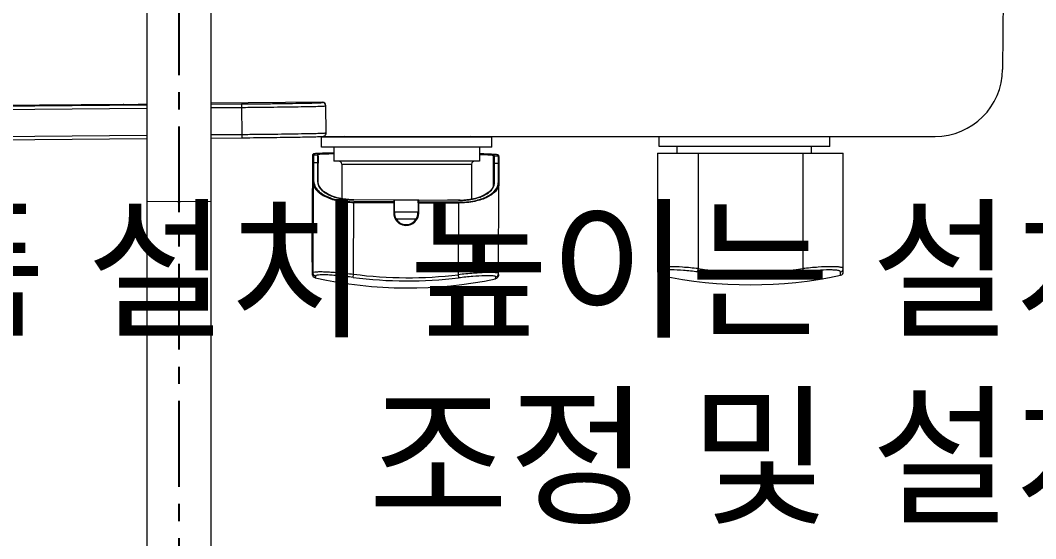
# Model space of a CAD drawing. Header units: millimetres. Extents: x 5438 to 6032, y -2661 to -1821.
# Drawn here: x 5611.4 to 5686.6, y -1952.2 to -1913.8 of the extents above; entities that cross this region are included whole.
import ezdxf

# ---------------------------------------------------------------- set-up
doc = ezdxf.new("R2010")
doc.units = ezdxf.units.MM
doc.header["$LTSCALE"] = 0.1
doc.linetypes.add('CENTERX2', pattern=[101.6, 63.5, -12.7, 12.7, -12.7])
doc.layers.get('0').update_dxf_attribs({"lineweight": 15})
doc.layers.add('CENTER', color=1, linetype='CENTERX2')
doc.layers.add('DIM', color=3, linetype='Continuous', lineweight=9)
doc.styles.get("Standard").update_dxf_attribs({"font": 'arial.ttf'})

msp = doc.modelspace()

# ---------------------------------------------------------------- linework, layer by layer
at = {"color": 7, "linetype": 'Continuous'}
for p, q in [((5684.3878, -1884.8685), (5684.1038, -1917.4122)), ((5620.7628, -1901.4085), (5620.7628, -1989.6033)), ((5625.5128, -1989.6033), (5625.5128, -1901.4085)), ((5619.0098, -1920.0057), (5572.2616, -1920.4136)), ((5572.2616, -1920.4529), (5620.7628, -1920.0296)), ((5572.2638, -1920.705), (5620.7628, -1920.2818)), ((5619.0568, -1920.0052), (5619.0098, -1920.0057)), ((5633.7593, -1919.8316), (5625.5128, -1919.9035)), ((5625.5128, -1919.9882), (5627.7595, -1919.9686)), ((5625.5128, -1920.2404), (5627.7617, -1920.2207)), ((5627.7595, -1919.9686), (5627.7813, -1922.4684)), ((5633.7593, -1919.8638), (5633.7593, -1919.8316)), ((5634.0114, -1920.1116), (5634.0114, -1920.0794)), ((5634.0289, -1922.1115), (5634.0114, -1920.1116)), ((5572.2812, -1922.7049), (5620.7628, -1922.2818)), ((5572.2834, -1922.9527), (5620.7628, -1922.5296)), ((5625.5128, -1922.2404), (5627.7791, -1922.2206)), ((5625.5128, -1922.4882), (5627.7813, -1922.4684)), ((5633.6749, -1923.1569), (5633.6749, -1922.4069)), ((5633.675, -1922.4069), (5646.2999, -1922.4069)), ((5633.7671, -1922.3685), (5679.104, -1922.3685)), ((5634.0289, -1922.1115), (5634.0289, -1922.1137)), ((5635.0578, -1922.3685), (5635.1344, -1922.4069)), ((5635.4901, -1922.4069), (5635.4184, -1922.3685)), ((5643.0353, -1922.4069), (5644.5473, -1922.3685)), ((5644.7611, -1922.4069), (5644.6845, -1922.3685)), ((5646.2999, -1923.1569), (5646.2999, -1922.4069)), ((5658.6749, -1923.1215), (5658.6749, -1922.3715)), ((5660.424, -1922.3715), (5660.4184, -1922.3685)), ((5667.4378, -1922.3715), (5667.6325, -1922.3685)), ((5669.6904, -1922.3715), (5669.6845, -1922.3685)), ((5671.2999, -1923.1215), (5671.2999, -1922.3715)), ((5646.2999, -1923.1569), (5633.675, -1923.1569)), ((5634.5904, -1923.1569), (5634.5904, -1924.2069)), ((5645.3845, -1923.1569), (5645.3845, -1924.2069)), ((5671.2999, -1923.1215), (5658.6749, -1923.1215)), ((5660.0099, -1923.6047), (5660.0099, -1923.1215)), ((5669.965, -1923.6047), (5669.965, -1923.1215)), ((5633.0193, -1928.6812), (5633.045, -1923.7249)), ((5633.0566, -1923.692), (5633.045, -1923.7249)), ((5633.045, -1923.7254), (5633.0537, -1923.6975)), ((5633.045, -1923.7249), (5633.045, -1923.7254)), ((5633.045, -1923.7254), (5633.0582, -1923.8099)), ((5633.0537, -1923.6975), (5633.0953, -1923.6756)), ((5633.074, -1923.6772), (5633.0566, -1923.692)), ((5633.0658, -1924.3374), (5633.0582, -1923.8099)), ((5633.1463, -1923.6581), (5633.074, -1923.6772)), ((5633.1085, -1923.7602), (5633.0953, -1923.6756)), ((5633.3835, -1923.7616), (5633.1085, -1923.7602)), ((5633.1162, -1924.293), (5633.1085, -1923.7602)), ((5633.3376, -1923.6405), (5633.1463, -1923.6581)), ((5633.3703, -1923.677), (5633.3835, -1923.7616)), ((5633.3703, -1923.677), (5633.4194, -1923.7193)), ((5633.3835, -1923.7616), (5633.3911, -1924.2944)), ((5633.4326, -1923.8038), (5633.3835, -1923.7616)), ((5633.4326, -1923.8038), (5633.4194, -1923.7193)), ((5633.4596, -1923.7132), (5633.42, -1923.7266)), ((5634.5893, -1923.6045), (5633.4228, -1923.6355)), ((5633.4326, -1923.8038), (5633.4408, -1924.3388)), ((5633.7633, -1923.6215), (5633.4862, -1923.6324)), ((5633.7861, -1923.6208), (5633.7633, -1923.6215)), ((5634.1746, -1923.6111), (5634.1123, -1923.6124)), ((5634.5774, -1923.6047), (5634.5056, -1923.6056)), ((5634.5889, -1923.6046), (5634.5774, -1923.6047)), ((5646.4123, -1923.7011), (5645.3877, -1923.6616)), ((5645.7097, -1923.6706), (5645.6439, -1923.6686)), ((5646.0574, -1923.6831), (5646.0381, -1923.6823)), ((5646.408, -1926.06), (5646.4197, -1923.7924)), ((5646.4197, -1923.7924), (5646.4329, -1923.877)), ((5646.4405, -1924.4045), (5646.4329, -1923.877)), ((5646.4831, -1923.8272), (5646.4699, -1923.7427)), ((5646.7581, -1923.8286), (5646.4831, -1923.8272)), ((5646.4908, -1924.3601), (5646.4831, -1923.8272)), ((5646.691, -1923.7265), (5646.498, -1923.707)), ((5646.7153, -1923.7306), (5646.691, -1923.7265)), ((5646.7449, -1923.7441), (5646.7581, -1923.8286)), ((5646.7449, -1923.7441), (5646.7813, -1923.76)), ((5646.8072, -1923.8709), (5646.7581, -1923.8286)), ((5646.7581, -1923.8286), (5646.7658, -1924.3615)), ((5646.7813, -1923.76), (5646.794, -1923.7863)), ((5646.7941, -1923.7863), (5646.8073, -1923.8709)), ((5646.8073, -1923.8709), (5646.8155, -1924.4059)), ((5658.5607, -1923.6047), (5672.3107, -1923.6047)), ((5658.5607, -1923.6047), (5658.5607, -1932.4029)), ((5661.5607, -1923.6047), (5661.5607, -1932.1594)), ((5669.3107, -1923.6047), (5669.3107, -1932.1597)), ((5672.3107, -1932.4035), (5672.3107, -1923.6047)), ((5633.0727, -1925.7739), (5633.0658, -1924.3374)), ((5633.1234, -1925.7291), (5633.1164, -1924.293)), ((5633.1164, -1924.293), (5633.3911, -1924.2944)), ((5633.3911, -1924.2944), (5633.398, -1925.7305)), ((5633.4477, -1925.7749), (5633.4408, -1924.3388)), ((5645.3845, -1924.2069), (5634.5904, -1924.2069)), ((5635.183, -1924.4186), (5635.183, -1926.9819)), ((5635.183, -1924.4186), (5644.7919, -1924.4186)), ((5644.7919, -1924.4186), (5644.7919, -1927.0161)), ((5646.4473, -1925.841), (5646.4405, -1924.4045)), ((5646.4977, -1925.7961), (5646.4908, -1924.3601)), ((5646.4908, -1924.3601), (5646.7656, -1924.3615)), ((5646.7656, -1924.3615), (5646.7723, -1925.7975)), ((5646.8155, -1924.4059), (5646.8223, -1925.8419)), ((5633.0727, -1925.7739), (5633.0381, -1932.4622)), ((5646.8085, -1925.8113), (5646.7724, -1925.7975)), ((5646.7878, -1932.5305), (5646.8223, -1925.85)), ((5646.8223, -1925.8419), (5646.8188, -1925.8258)), ((5646.8223, -1925.8428), (5646.8223, -1925.8502)), ((5639.0304, -1927.0819), (5636.0792, -1927.0671)), ((5639.0304, -1927.0874), (5636.0793, -1927.0726)), ((5639.0304, -1927.0819), (5639.0304, -1927.0872)), ((5639.0304, -1927.0872), (5639.0572, -1927.0945)), ((5639.0304, -1927.0874), (5639.0311, -1927.2237)), ((5639.0572, -1927.0945), (5639.0768, -1927.1158)), ((5640.8355, -1927.1018), (5639.069, -1927.1018)), ((5639.0808, -1927.2682), (5639.0801, -1927.1316)), ((5640.8298, -1927.1394), (5640.8291, -1927.2775)), ((5640.83, -1927.1184), (5640.8299, -1927.1251)), ((5640.8575, -1927.0909), (5640.83, -1927.1184)), ((5640.8307, -1927.2775), (5640.83, -1927.1184)), ((5640.8804, -1927.0965), (5640.8575, -1927.0909)), ((5643.829, -1927.1059), (5640.8579, -1927.091)), ((5640.8811, -1927.2329), (5640.8804, -1927.0966)), ((5643.8291, -1927.1115), (5640.8804, -1927.0966)), ((5643.9581, -1927.1018), (5643.0049, -1927.1018)), ((5644.2215, -1927.0934), (5643.8289, -1927.1059)), ((5643.8887, -1927.1117), (5643.8291, -1927.1115)), ((5620.7628, -1927.1711), (5623.0251, -1927.1918)), ((5623.0251, -1927.1918), (5623.2505, -1927.1918)), ((5623.2505, -1927.1918), (5625.5128, -1927.1711)), ((5636.0524, -1932.569), (5636.0798, -1927.2552)), ((5636.0798, -1927.2552), (5636.08, -1927.2171)), ((5636.0798, -1927.2552), (5639.031, -1927.27)), ((5639.0311, -1927.2237), (5636.0799, -1927.2088)), ((5639.031, -1927.27), (5639.0271, -1928.0319)), ((5639.031, -1927.27), (5639.0808, -1927.2687)), ((5639.0768, -1928.0306), (5639.0808, -1927.2687)), ((5640.8307, -1927.2775), (5640.8268, -1928.0394)), ((5640.8307, -1927.2775), (5640.881, -1927.2792)), ((5640.877, -1928.0412), (5640.881, -1927.2792)), ((5640.881, -1927.2792), (5640.8812, -1927.2414)), ((5640.881, -1927.2792), (5643.8296, -1927.294)), ((5643.8268, -1927.2477), (5640.8811, -1927.2329)), ((5643.8296, -1927.294), (5643.8022, -1932.6082)), ((5639.0768, -1928.0306), (5639.0271, -1928.0319)), ((5639.0768, -1928.0306), (5639.0874, -1928.1706)), ((5640.8271, -1927.9743), (5639.0771, -1927.9743)), ((5639.1973, -1928.4695), (5640.6981, -1928.4771)), ((5639.1973, -1928.4695), (5639.1978, -1928.4726)), ((5640.6983, -1928.4786), (5640.6981, -1928.4771)), ((5640.877, -1928.0412), (5640.8268, -1928.0394)), ((5633.0008, -1929.9775), (5633.0178, -1928.8123)), ((5633.0116, -1929.3077), (5633.0071, -1929.6249)), ((5633.0116, -1929.3077), (5633.0195, -1928.673)), ((5633.0178, -1928.8123), (5633.0194, -1928.6813)), ((5633.0195, -1928.673), (5633.0194, -1928.6725)), ((5632.9827, -1931.0161), (5632.9878, -1930.019)), ((5632.9993, -1929.9449), (5632.9878, -1930.019)), ((5632.9878, -1930.019), (5632.9878, -1930.0194)), ((5632.9878, -1930.0194), (5632.9962, -1930.0732)), ((5632.9962, -1930.0732), (5633.0002, -1930.0016)), ((5633.0001, -1930.001), (5632.9984, -1930.0491)), ((5633.0039, -1929.8241), (5633.0016, -1929.9401)), ((5633.0071, -1929.6249), (5633.0039, -1929.8241)), ((5632.9827, -1931.0117), (5632.9827, -1931.0198)), ((5633.0062, -1932.3953), (5632.9827, -1931.0198)), ((5633.0124, -1932.5311), (5633.0062, -1932.3953)), ((5658.7583, -1932.4018), (5658.7579, -1932.6472)), ((5661.5301, -1932.4019), (5661.5607, -1932.1594)), ((5669.3107, -1932.1597), (5669.3413, -1932.4022)), ((5672.1135, -1932.6478), (5672.1131, -1932.4023)), ((5633.2346, -1932.7065), (5633.2187, -1932.847)), ((5636.0196, -1932.8052), (5636.0524, -1932.569)), ((5643.8022, -1932.6082), (5643.8306, -1932.8447)), ((5646.5745, -1932.9145), (5646.589, -1932.774)), ((5646.7874, -1932.5445), (5646.7878, -1932.5304))]:
    msp.add_line(p, q, dxfattribs=at)
for points in [[(5636.0794, -1927.0671), (5635.6961, -1927.0513), (5635.2629, -1926.999), (5634.8481, -1926.9104), (5634.4642, -1926.7866), (5634.1245, -1926.63), (5633.8413, -1926.4442), (5633.6271, -1926.2341), (5633.4932, -1926.007), (5633.4477, -1925.7749)], [(5646.4473, -1925.841), (5646.4101, -1926.0561), (5646.2836, -1926.2838), (5646.0747, -1926.4943), (5645.7949, -1926.68), (5645.4571, -1926.8356), (5645.0737, -1926.9577), (5644.6575, -1927.044), (5644.2215, -1927.0934)], [(5633.0016, -1929.9401), (5633.0005, -1929.988), (5633.0001, -1930.001)]]:
    msp.add_lwpolyline(points, dxfattribs=at)
for centre, radius, start, end in [((5679.104, -1917.3685), 5, 270, 359.5), ((5617.0935, -1684.7661), 235.2474, 270.466735, 270.894001), ((5617.1161, -1686.2877), 233.7256, 270.475744, 270.894886), ((5633.7615, -1920.0815), 0.25, 0.50112, 90.501066), ((5633.7615, -1920.1138), 0.25, 0.50112, 90.501066), ((5621.8877, -494.2), 1428.3192, 270.7185708, 270.8321901), ((5669.2454, -1917.2203), 5.1571, 272.734932, 273.355549), ((5633.8351, -1931.3532), 7.7287, 93.058221, 93.69093), ((5634.8447, -1958.2255), 34.6209, 91.212192, 91.752174), ((5635.1836, -1974.5751), 50.974, 90.762142, 91.134265), ((5644.1176, -1975.1826), 51.5366, 88.302814, 88.585728), ((5644.7037, -1956.4694), 32.8142, 87.669435, 88.243184), ((5645.3598, -1940.9735), 17.3044, 86.750705, 87.689421), ((5645.912, -1931.6146), 7.9293, 85.761508, 86.382649), ((5634.9713, -1924.4186), 0.2116, 0.000018, 90.000026), ((5645.0035, -1924.4186), 0.2116, 89.998049, 180.000025), ((5634.0683, -1925.7269), 0.6703, 180.300929, 190.854739), ((5645.8536, -1925.8031), 0.6441, 355.978489, 0.618567), ((5646.7783, -1925.8437), 0.0443, 23.875341, 47.058145), ((5639.0384, -1927.1323), 0.0418, 9.061448, 23.248126), ((5639.0408, -1927.1319), 0.0394, 0.39121, 9.028155), ((5643.8887, -1922.7381), 4.3737, 270.000331, 271.561891), ((5636.1824, -1927.2362), 2.8487, 359.452134, 0.251225), ((5641.1705, -1927.2601), 2.6593, 359.413783, 0.266721), ((5639.9528, -1928.0365), 0.9257, 179.712068, 188.967235), ((5639.955, -1928.0355), 0.928, 189.007593, 204.009636), ((5639.9491, -1928.0269), 0.8736, 188.875235, 189.39789), ((5639.9483, -1928.027), 0.8728, 189.397914, 189.749026), ((5639.9534, -1928.0349), 0.8766, 188.905577, 189.187642), ((5639.953, -1928.0349), 0.8762, 189.187632, 189.587238), ((5639.9476, -1928.0272), 0.8721, 189.749029, 190.064439), ((5639.9497, -1928.0267), 0.8742, 190.068734, 196.821312), ((5639.9502, -1928.0354), 0.8733, 189.589064, 196.2649), ((5639.9518, -1928.0362), 0.9249, 204.051444, 268.935758), ((5639.9518, -1928.0348), 0.875, 196.270536, 201.722619), ((5639.9492, -1928.0268), 0.8737, 196.824627, 202.274665), ((5639.9502, -1928.0354), 0.8734, 201.723579, 204.45165), ((5639.9518, -1928.0257), 0.8766, 202.277559, 209.385545), ((5639.9488, -1928.0361), 0.8718, 204.452367, 204.998954), ((5639.9511, -1928.035), 0.8743, 205.001211, 208.877445), ((5639.9516, -1928.0347), 0.8749, 208.879032, 269.717886), ((5639.9468, -1928.0284), 0.8709, 209.390511, 210.667238), ((5639.9446, -1928.0264), 0.8688, 210.667726, 211.20771), ((5639.9498, -1928.0231), 0.875, 211.213227, 269.716414), ((5639.9521, -1928.0361), 0.925, 268.919498, 359.688064), ((5639.9499, -1928.0228), 0.8753, 269.712028, 328.737194), ((5639.9518, -1928.0346), 0.875, 269.702024, 359.688772), ((5633.2342, -1930.0207), 0.2464, 178.515281, 179.703529), ((5633.2395, -1930.0211), 0.2517, 160.46042, 178.464119), ((5633.248, -1930.0748), 0.2517, 161.124517, 179.63088), ((5624.4504, -1929.7666), 8.553, 358.424963, 358.586701), ((5658.8107, -1932.4029), 0.25, 180, 257.909324), ((5665.437, -1901.4697), 31.178, 262.801368, 277.193964), ((5665.437, -1901.4697), 30.9335, 262.801396, 277.193936), ((5672.0607, -1932.4035), 0.25, 282.086045, 0), ((5640.0541, -1901.7033), 31.885, 257.621903, 281.79893), ((5640.0821, -1901.756), 31.3139, 262.545582, 276.875216), ((5640.0831, -1901.7633), 31.0683, 262.545595, 276.875203), ((5643.4311, -1932.3641), 3.3611, 355.927422, 356.380079), ((5642.0447, -1932.2763), 4.7503, 356.378256, 356.762545), ((5665.437, -1901.4697), 31.885, 257.908485, 282.086887)]:
    msp.add_arc(centre, radius, start, end, dxfattribs=at)
for points, knots in [([(5627.7595, -1919.9686), (5628.1497, -1919.9652), (5628.915, -1919.9578), (5630.0261, -1919.9452), (5631.0502, -1919.9317), (5631.9475, -1919.9175), (5632.6007, -1919.9056), (5633.0333, -1919.895), (5633.2863, -1919.8896), (5633.4787, -1919.8797), (5633.6335, -1919.882), (5633.6982, -1919.8624), (5633.7593, -1919.8737), (5633.7593, -1919.8638)], [0, 0, 0, 0, 0.1950478, 0.3826035, 0.55546, 0.7069755, 0.8313286, 0.8817772, 0.9237433, 0.9568097, 0.9806747, 0.9950994, 1, 1, 1, 1]), ([(5627.7617, -1920.2207), (5628.1681, -1920.2172), (5628.9653, -1920.2096), (5630.1227, -1920.1964), (5631.1895, -1920.1823), (5632.1242, -1920.1675), (5632.8046, -1920.1551), (5633.2552, -1920.1441), (5633.5187, -1920.1385), (5633.7192, -1920.1281), (5633.8804, -1920.1306), (5633.9478, -1920.1101), (5634.0114, -1920.1219), (5634.0114, -1920.1116)], [0, 0, 0, 0, 0.1950477, 0.3826033, 0.5554599, 0.7069755, 0.8313287, 0.8817773, 0.9237433, 0.9568098, 0.9806748, 0.9950994, 1, 1, 1, 1]), ([(5627.7791, -1922.2206), (5628.1856, -1922.217), (5628.9828, -1922.2094), (5630.1402, -1922.1963), (5631.2069, -1922.1822), (5632.1416, -1922.1673), (5632.8221, -1922.1549), (5633.2727, -1922.1439), (5633.5362, -1922.1383), (5633.7366, -1922.128), (5633.8979, -1922.1304), (5633.9653, -1922.11), (5634.0289, -1922.1217), (5634.0289, -1922.1115)], [0, 0, 0, 0, 0.1950477, 0.3826033, 0.5554599, 0.7069755, 0.8313287, 0.8817773, 0.9237433, 0.9568098, 0.9806748, 0.9950994, 1, 1, 1, 1]), ([(5627.7813, -1922.4684), (5628.564, -1922.4616), (5630.0044, -1922.4466), (5631.6931, -1922.4229), (5632.78, -1922.402), (5633.2721, -1922.3898), (5633.5605, -1922.3802), (5633.6977, -1922.3735), (5633.8023, -1922.3674), (5633.948, -1922.331), (5634.0289, -1922.202), (5634.0289, -1922.1137)], [0, 0, 0, 0, 0.3681659, 0.677609, 0.7944321, 0.8795233, 0.909183, 0.9301397, 0.9441394, 0.9584472, 1, 1, 1, 1]), ([(5633.4813, -1923.6326), (5633.4252, -1923.6354), (5633.3317, -1923.6411), (5633.2009, -1923.6495), (5633.1445, -1923.6611), (5633.0939, -1923.6671), (5633.0953, -1923.6756)], [0, 0, 0, 0, 0.4313396, 0.7440435, 0.9333865, 1, 1, 1, 1]), ([(5633.3703, -1923.677), (5633.3691, -1923.6699), (5633.4107, -1923.6641), (5633.4579, -1923.6546), (5633.5662, -1923.6468), (5633.7019, -1923.6384), (5633.8786, -1923.631), (5634.1764, -1923.6215), (5634.4164, -1923.6169), (5634.5859, -1923.6144)], [0, 0, 0, 0, 0.0177904, 0.0680515, 0.1511144, 0.2658633, 0.4105697, 0.5830031, 1, 1, 1, 1]), ([(5634.5852, -1923.6662), (5634.3387, -1923.67), (5633.9641, -1923.6831), (5633.5869, -1923.6917), (5633.4596, -1923.7132)], [0, 0, 0, 0, 0.6563934, 1, 1, 1, 1]), ([(5633.4862, -1923.6324), (5633.4854, -1923.6324), (5633.4837, -1923.6325), (5633.4821, -1923.6326), (5633.4813, -1923.6326)], [0, 0, 0, 0, 0.5007362, 1, 1, 1, 1]), ([(5645.3897, -1923.6719), (5645.54, -1923.6761), (5645.7523, -1923.6829), (5646.016, -1923.6949), (5646.1718, -1923.7035), (5646.2929, -1923.713), (5646.3873, -1923.7205), (5646.4342, -1923.7313), (5646.4688, -1923.7356), (5646.4699, -1923.7427)], [0, 0, 0, 0, 0.4157563, 0.5870526, 0.730808, 0.8451253, 0.928516, 0.9800429, 1, 1, 1, 1]), ([(5646.4197, -1923.7924), (5646.4186, -1923.7856), (5646.3857, -1923.7814), (5646.341, -1923.7711), (5646.2512, -1923.7637), (5646.1358, -1923.7545), (5645.9874, -1923.7462), (5645.7359, -1923.7346), (5645.5333, -1923.7279), (5645.3899, -1923.7238)], [0, 0, 0, 0, 0.0199877, 0.0714406, 0.1546952, 0.2688468, 0.4124697, 0.5837293, 1, 1, 1, 1]), ([(5646.7449, -1923.7441), (5646.7434, -1923.7344), (5646.6945, -1923.7309), (5646.6301, -1923.7159), (5646.4984, -1923.7076), (5646.4016, -1923.7004), (5646.3443, -1923.6971)], [0, 0, 0, 0, 0.0727629, 0.2646114, 0.5752796, 1, 1, 1, 1]), ([(5646.7941, -1923.7863), (5646.7919, -1923.7722), (5646.7705, -1923.7402), (5646.7347, -1923.7343), (5646.7153, -1923.7306)], [0, 0, 0, 0, 0.4182232, 1, 1, 1, 1]), ([(5633.0727, -1925.7739), (5633.0736, -1925.9674), (5633.2187, -1926.2799), (5633.5556, -1926.5867), (5634.0761, -1926.9056), (5634.9317, -1927.1777), (5635.6785, -1927.2528), (5636.0798, -1927.2552)], [0, 0, 0, 0, 0.1611051, 0.2615408, 0.3792886, 0.6659086, 1, 1, 1, 1]), ([(5633.1234, -1925.7291), (5633.1254, -1925.8218), (5633.1634, -1926.0186), (5633.332, -1926.2906), (5633.597, -1926.5409), (5634.108, -1926.8578), (5634.9495, -1927.1305), (5635.6849, -1927.2091), (5636.0799, -1927.2088)], [0, 0, 0, 0, 0.0780598, 0.1644624, 0.2648857, 0.3823285, 0.6676398, 1, 1, 1, 1]), ([(5633.41, -1925.8532), (5633.4837, -1926.2386), (5634.1434, -1926.7244), (5635.1016, -1927.0046), (5635.7419, -1927.0717), (5636.0793, -1927.0726)], [0, 0, 0, 0, 0.3830758, 0.6706811, 1, 1, 1, 1]), ([(5643.8268, -1927.2477), (5644.2215, -1927.25), (5644.9569, -1927.1832), (5645.906, -1926.8792), (5646.5696, -1926.4328), (5646.7784, -1925.9889), (5646.7723, -1925.7975)], [0, 0, 0, 0, 0.3347836, 0.620986, 0.8375927, 1, 1, 1, 1]), ([(5646.8223, -1925.8502), (5646.8213, -1926.0423), (5646.6775, -1926.3524), (5646.342, -1926.6547), (5645.8238, -1926.967), (5644.9715, -1927.2287), (5644.2289, -1927.2958), (5643.8296, -1927.294)], [0, 0, 0, 0, 0.1610767, 0.2612338, 0.3786988, 0.6651111, 1, 1, 1, 1]), ([(5644.0079, -1927.1101), (5644.3381, -1927.1004), (5644.817, -1927.0453), (5645.4092, -1926.8711), (5645.9963, -1926.6237), (5646.4702, -1926.2168), (5646.4961, -1925.8483)], [0, 0, 0, 0, 0.3364776, 0.4879693, 0.6237271, 1, 1, 1, 1]), ([(5636.0793, -1927.0727), (5636.0786, -1927.0714), (5636.0779, -1927.0702), (5636.0775, -1927.0671), (5636.078, -1927.067)], [0, 0, 0, 0, 0.7421133, 1, 1, 1, 1]), ([(5643.8303, -1927.1067), (5643.8304, -1927.1064), (5643.8296, -1927.11), (5643.8295, -1927.1103), (5643.8291, -1927.1116)], [0, 0, 0, 0, 0.2076654, 1, 1, 1, 1]), ([(5632.9827, -1931.0161), (5632.9855, -1931.3019), (5632.9921, -1931.8329), (5632.9998, -1932.1862), (5633.0159, -1932.7007), (5633.0355, -1932.5085), (5633.0381, -1932.4622)], [0, 0, 0, 0, 0.4972424, 0.8047033, 0.9192394, 1, 1, 1, 1]), ([(5633.0381, -1932.4622), (5633.0397, -1932.4375), (5633.1433, -1932.4029), (5633.299, -1932.388), (5633.5868, -1932.3774), (5633.9538, -1932.3865), (5634.4069, -1932.41), (5635.1152, -1932.4644), (5635.6709, -1932.5229), (5636.0524, -1932.569)], [0, 0, 0, 0, 0.024352, 0.0820557, 0.1742422, 0.2980195, 0.4487622, 0.6205979, 1, 1, 1, 1]), ([(5661.5607, -1932.1594), (5661.1796, -1932.1152), (5660.4734, -1932.0489), (5659.6405, -1932.0085), (5659.0967, -1932.0199), (5658.8473, -1932.0397), (5658.6961, -1932.0705), (5658.6175, -1932.0938), (5658.5607, -1932.1314), (5658.5607, -1932.1593)], [0, 0, 0, 0, 0.3786527, 0.699695, 0.8227106, 0.9143937, 0.9476619, 0.9724887, 1, 1, 1, 1]), ([(5658.5607, -1932.1593), (5658.5607, -1932.2144), (5658.6006, -1932.3284), (5658.7041, -1932.3903), (5658.7583, -1932.4018)], [0, 0, 0, 0, 0.4987408, 1, 1, 1, 1]), ([(5661.5301, -1932.4019), (5661.1782, -1932.3577), (5660.526, -1932.2906), (5659.756, -1932.2499), (5659.2536, -1932.2613), (5659.0225, -1932.2814), (5658.8833, -1932.3123), (5658.8087, -1932.3362), (5658.7589, -1932.3748), (5658.7583, -1932.4018)], [0, 0, 0, 0, 0.3779784, 0.6984987, 0.82125, 0.9128499, 0.946211, 0.9712211, 1, 1, 1, 1]), ([(5672.3107, -1932.1598), (5672.3107, -1932.1319), (5672.2539, -1932.0943), (5672.1754, -1932.071), (5672.0241, -1932.0401), (5671.7747, -1932.0204), (5671.231, -1932.009), (5670.3981, -1932.0494), (5669.6919, -1932.1156), (5669.3107, -1932.1597)], [0, 0, 0, 0, 0.0275214, 0.0523507, 0.0856193, 0.1773005, 0.3003136, 0.6213517, 1, 1, 1, 1]), ([(5672.1131, -1932.4023), (5672.1125, -1932.3753), (5672.0626, -1932.3368), (5671.988, -1932.3129), (5671.8488, -1932.2819), (5671.6178, -1932.2617), (5671.1154, -1932.2504), (5670.3454, -1932.2909), (5669.6932, -1932.358), (5669.3413, -1932.4022)], [0, 0, 0, 0, 0.0287867, 0.0538235, 0.0871732, 0.1787276, 0.3015089, 0.6220211, 1, 1, 1, 1]), ([(5672.1131, -1932.4023), (5672.1673, -1932.3908), (5672.2709, -1932.329), (5672.3107, -1932.215), (5672.3107, -1932.1598)], [0, 0, 0, 0, 0.5011746, 1, 1, 1, 1]), ([(5633.2192, -1932.8471), (5633.1338, -1932.8284), (5633.0389, -1932.735), (5633.0172, -1932.6043), (5633.0141, -1932.559), (5633.0124, -1932.5311)], [0, 0, 0, 0, 0.6587412, 0.7895943, 1, 1, 1, 1]), ([(5633.0381, -1932.4622), (5633.0379, -1932.5175), (5633.0771, -1932.632), (5633.1804, -1932.6946), (5633.2347, -1932.7065)], [0, 0, 0, 0, 0.4992485, 1, 1, 1, 1]), ([(5636.0195, -1932.8052), (5635.6673, -1932.7591), (5635.1542, -1932.7005), (5634.4996, -1932.6468), (5634.0811, -1932.6244), (5633.7408, -1932.616), (5633.4771, -1932.6291), (5633.3277, -1932.6434), (5633.2367, -1932.6828), (5633.2346, -1932.7065)], [0, 0, 0, 0, 0.3788972, 0.5505355, 0.701113, 0.8246651, 0.9167599, 0.9746143, 1, 1, 1, 1]), ([(5646.7878, -1932.5304), (5646.7879, -1932.5067), (5646.6865, -1932.4694), (5646.5352, -1932.4551), (5646.2512, -1932.441), (5645.8886, -1932.4471), (5645.4394, -1932.4661), (5644.7353, -1932.5135), (5644.1823, -1932.5662), (5643.8022, -1932.6082)], [0, 0, 0, 0, 0.0236406, 0.0806347, 0.1723114, 0.2958311, 0.4466085, 0.6188045, 1, 1, 1, 1]), ([(5646.589, -1932.774), (5646.5896, -1932.7515), (5646.5023, -1932.7079), (5646.3579, -1932.6954), (5646.0987, -1932.6779), (5645.6036, -1932.6862), (5644.8329, -1932.7339), (5644.1826, -1932.8023), (5643.8306, -1932.8447)], [0, 0, 0, 0, 0.0241763, 0.0807784, 0.1719833, 0.2952281, 0.6182918, 1, 1, 1, 1]), ([(5646.7837, -1932.6028), (5646.7817, -1932.6303), (5646.7782, -1932.6752), (5646.7549, -1932.8049), (5646.6593, -1932.8968), (5646.5739, -1932.9146)], [0, 0, 0, 0, 0.2082109, 0.3398572, 1, 1, 1, 1]), ([(5646.589, -1932.774), (5646.6413, -1932.7631), (5646.7415, -1932.7054), (5646.7843, -1932.5979), (5646.7874, -1932.5447)], [0, 0, 0, 0, 0.5005826, 1, 1, 1, 1])]:
    msp.add_open_spline(points, degree=3, knots=knots, dxfattribs=at)
for points in [[(5633.1085, -1923.7602), (5633.0849, -1923.7601), (5633.0583, -1923.7863), (5633.0582, -1923.8099)], [(5646.3443, -1923.6971), (5646.3431, -1923.697), (5646.3419, -1923.697), (5646.3406, -1923.6969)], [(5646.4197, -1923.7924), (5646.4198, -1923.7688), (5646.4464, -1923.7426), (5646.4699, -1923.7427)], [(5646.4831, -1923.8272), (5646.4596, -1923.8271), (5646.433, -1923.8534), (5646.4329, -1923.877)], [(5633.0658, -1924.3376), (5633.0659, -1924.3151), (5633.0939, -1924.2928), (5633.1164, -1924.293)], [(5633.3911, -1924.2944), (5633.4134, -1924.2945), (5633.4407, -1924.3166), (5633.4408, -1924.3388)], [(5646.4405, -1924.4047), (5646.4405, -1924.3823), (5646.4684, -1924.36), (5646.4908, -1924.3601)], [(5646.7656, -1924.3615), (5646.7878, -1924.3615), (5646.8153, -1924.3836), (5646.8155, -1924.4059)], [(5633.1233, -1925.7291), (5633.1008, -1925.7289), (5633.0727, -1925.7512), (5633.0727, -1925.7737)], [(5633.4477, -1925.7746), (5633.4474, -1925.7524), (5633.4201, -1925.7306), (5633.398, -1925.7305)], [(5646.4977, -1925.7961), (5646.4753, -1925.796), (5646.4474, -1925.8183), (5646.4473, -1925.8408)], [(5639.0801, -1927.1321), (5639.0802, -1927.1085), (5639.0539, -1927.082), (5639.0304, -1927.0819)], [(5639.0808, -1927.2682), (5639.0806, -1927.246), (5639.0533, -1927.2239), (5639.0311, -1927.2238)], [(5640.8811, -1927.2331), (5640.8587, -1927.2329), (5640.8309, -1927.2551), (5640.8307, -1927.2775)], [(5640.6983, -1928.4786), (5640.7774, -1928.3483), (5640.8226, -1928.1916), (5640.8251, -1928.0392)], [(5633.0194, -1928.6813), (5633.0194, -1928.6785), (5633.0194, -1928.6757), (5633.0195, -1928.673)]]:
    msp.add_open_spline(points, degree=3, dxfattribs=at)
at = {"layer": 'CENTER'}
msp.add_line((5623.1377, -2019.4276), (5623.1377, -1875.5472), dxfattribs=at)

# ---------------------------------------------------------------- texts
at = {"layer": 'DIM', "insert": (5774.0717, -1951.0889), "char_height": 8.294062, "attachment_point": 9}
msp.add_mtext('{\\fGulim|b0|i0|c129|p50;제품 설치 높이는 설치 환경을 고려하여 \\P조정 및 설치 하시기 바랍니다}', dxfattribs=at)

doc.saveas('drawing.dxf')
